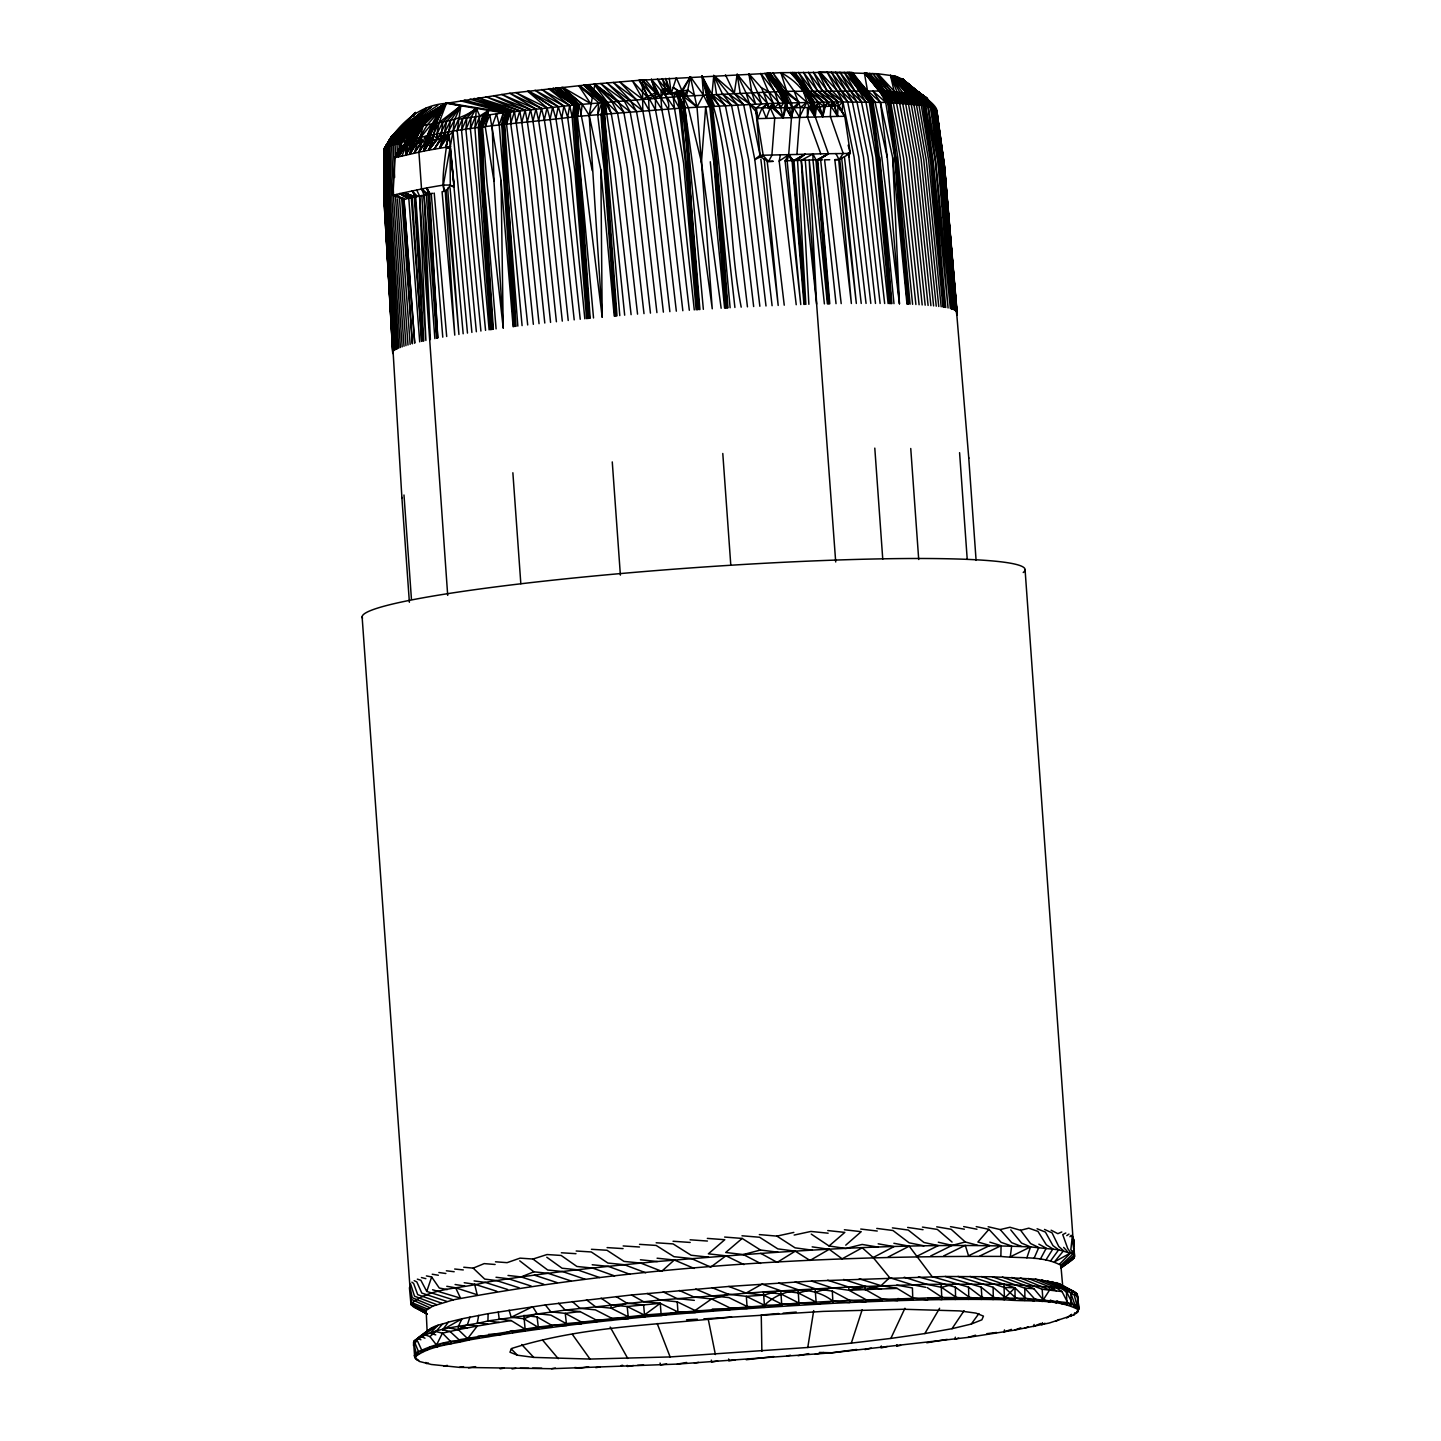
<?xml version="1.0" encoding="UTF-8"?>
<svg xmlns="http://www.w3.org/2000/svg" width="1441" height="1441" viewBox="0 0 1441 1441"><rect width="100%" height="100%" fill="white"/><g stroke="black" fill="none" stroke-linecap="round" stroke-linejoin="round"><path stroke-width="1.5" d="M384.711 165.139L385.449 220.509M385.143 165.607L385.431 214.313M807.428 107.571L838.968 105.661L844.768 116.307L850.334 153.412L820.776 153.827L807.41 116.919L807.428 107.571L755.516 107.877L734.298 93.395L713.781 75.49L711.944 94.53L719.203 105.805L730.191 160.69L747.447 306.843M820.776 153.827L812.976 154.007L812.958 159.933L827.386 303.799M838.572 105.679L844.768 116.307L837.635 116.379L833.258 101.897L822.253 90.549L813.39 72.14L827.026 90.495L838.14 101.879L837.635 116.379L757.714 118.63L755.516 107.877L763.28 155.718L768.503 161.464L771.872 155.358L774.772 117.946L770.196 107.733L773.403 103.338L833.258 101.897L888.178 102.455L924.023 105.463L935.731 109.39L936.938 111.263L944.594 167.03L957.022 314.57M813.661 107.571L812.616 102.149L806.564 90.747L792.154 72.482L805.429 90.783L810.382 102.203L810.436 107.679L815.21 116.739C814.597 98.799 801.196 85.541 790.497 72.518C805.555 83.992 803.754 103.284 815.21 116.739L814.363 102.131L793.144 72.464L807.032 90.747L818.254 102.077L816.453 107.174L822.847 116.577L823.82 106.472L818.254 102.077L794.82 72.446L814.363 102.131L815.21 116.739L828.413 153.683L819.118 159.735L785.093 160.852L800.764 304.555L787.146 160.78L788.695 154.727L792.19 107.967L783.256 91.359L770.07 73.059C777.438 87.108 798.098 99.195 791.361 117.369L785.939 108.327L786.228 102.851L781.454 91.413L768.179 73.131L782.049 91.395L788.083 102.797L783.256 91.359L769.386 73.077L782.049 91.395L787.47 102.815M384.279 205.739L384.063 149.089L391.754 136.229L431.507 106.922L391.97 135.85L384.387 148.639L385.179 204.1L394.78 350.127L386.35 203.343L387.143 146.838C448.223 126.376 513.951 124.683 577.409 116.379L682.836 107.967L773.403 103.338L774.339 107.823L783.129 117.64L785.939 108.327M588.144 318.461L573.842 116.721L574.022 105.031L553.146 88.189L575.643 104.869L682.602 96.277L783.85 91.341L879.857 91.017L907.596 93.071L922.546 95.628L926.761 98.186L936.542 110.309L944.395 166.039L968.784 458.256M619.792 315.579L607.508 169.245L603.905 102.275L593.35 91.594L595.025 83.992L642.416 80.03L645.388 79.813L660.897 97.808L668.174 108.976L678.711 163.77L694.274 309.905M1078.102 1305.816L1077.148 1293.784L1058.919 1283.607L1035.467 1279.14L992.237 1276.762L945.314 1276.474L811.499 1281.067L728.804 1286.453L631.5 1294.973L545.328 1304.934L488.121 1313.652L462.003 1318.785L458.346 1326.332L458.274 1329.647L469.045 1339.986C589.261 1319.127 711.242 1310.283 832.952 1303.33C890.106 1300.575 947.331 1298.539 1004.557 1299.728C1028.604 1302.142 1055.605 1298.179 1077.67 1309.275L1077.616 1311.958L1073.941 1314.876L1049.246 1323.036L1014.518 1330.133L968.082 1337.392L831.997 1352.775L677.324 1364.087L551.525 1368.716L459.463 1367.365L431.381 1364.483L419.313 1361.439L414.666 1357.08L413.945 1346.957M1062.611 1285.102L1060.864 1265.27C1042.96 1255.579 1020.606 1258.641 1000.865 1256.426L1001.081 1245.69L989.841 1242.142M624.673 315.183L604.265 113.929L604.572 102.203L593.35 91.594L589.189 115.298L602.194 317.164L577.409 116.379L578.453 104.599L558.243 87.685L579.102 104.545L592.233 170.632M488.121 1313.652L487.923 1320.929C463.804 1327.485 433.255 1325.954 413.621 1342.328L416.107 1352.955L414.233 1355.765L415.783 1356.359C430.967 1345.336 451.321 1344.615 469.045 1339.986C450.979 1339.914 432.21 1344.597 416.107 1352.955L419.457 1353.441M406.362 199.002L403.948 199.524L414.72 343.156L403.984 198.876M404.219 199.47L392.925 195.4L395.176 157.591L423.78 151.107C430.247 134.842 435.452 118.162 446.134 103.392L509.249 93.359L595.025 83.992L630.131 111.822L640.128 166.616L656.916 312.625M411.063 1294.126L411.351 1305.096L427.365 1314.192L412.684 1306.339M588.811 318.407L574.761 116.631L575.643 104.869L503.305 112.866L446.404 103.338C435.975 117.405 434.552 134.445 428.878 150.152L423.78 151.107C426.5 133.256 433.903 116.991 446.134 103.392C418.07 105.067 397.194 125.655 384.099 148.945L391.97 135.85L416.197 121.296C406.38 130.374 390.889 131.257 387.701 146.496L394.726 134.049L384.189 148.819L384.333 205.234M490.444 329.665L474.918 128.231L476.341 108.345C454.726 125.475 425.437 121.584 400.634 131.689L393.249 144.406L394.618 177.477M832.952 1303.33L832.322 1291.1L815.102 1288.722L795.144 1282.004M818.776 106.886L822.847 116.577L824.216 106.436L823.333 102.005L812.49 90.675L803.448 72.302L817.407 90.603L833.258 101.897L830.827 105.986L830.34 116.469L843.201 153.466L839.058 159.591L834.807 159.681L851.361 303.493L838.716 159.645M1077.346 1305.51L1077.67 1299.728M489.111 329.845L476.467 183.727L470.378 128.897L471.063 117.297L476.341 108.345L479.781 116.019L478.412 127.727L481.312 183.025L491.165 329.557M415.548 112.452L391.646 137.543L383.918 149.954L392.474 135.508L446.134 103.392L427.401 124.737L409.964 153.935C412.973 134.517 423.582 118.612 440.352 107.481L412.54 128.159L398.473 156.691L406.506 144.821L412.54 128.159M772.106 305.708L754.796 159.519L760.055 155.286L796.927 154.457L800.476 107.481L794.081 91.071L780.86 72.662L639.047 80.3L655.475 109.894L665.814 164.688L682.836 310.716M832.322 1291.1L849.722 1300.412L849.578 1302.538L833.042 1301.223L799.035 1303.078L644.343 1315.039L537.799 1327.071L459.013 1339.77L449.952 1331.412L442.531 1329.845L448.439 1322.099L462.003 1318.785L442.531 1329.845M753.661 306.537L736.387 160.383L725.363 105.499L711.944 94.53L702.091 76.121L709.08 106.346L703.424 95.016L690.401 76.733L687.771 90.044L683.286 96.241L712.25 308.788L701.461 162.311L705.712 106.562L713.691 161.554L725.291 307.996M485.563 330.367L465.911 129.564L466.812 117.946L476.341 108.345L462.633 118.594L458.526 119.243L452.996 131.563L443.36 185.078L444.368 191.257M593.062 92.908L602.572 102.383L601.636 114.163L616.298 315.885M811.499 1281.067L831.997 1287.822L849.001 1290.289L866.113 1299.692L865.933 1301.817L849.722 1300.412L833.042 1301.223L816.092 1304.231L799.035 1303.078L781.058 1294L763.46 1291.875L660.158 1300.052L565.214 1310.067L487.923 1320.929L499.198 1322.406L511.195 1320.568L524.56 1328.872L538.538 1329.106L537.079 1316.93L523.822 1315.453L525.317 1330.926L511.915 1330.709L500.766 1334.564L488.607 1334.348L489.472 1336.383L477.998 1336.167L478.88 1338.185L468.127 1337.987L477.277 1326.044L499.198 1322.406M593.53 317.957L580.291 171.713L576.742 116.451L577.805 104.653L557.559 87.757M614.911 315.993L604.157 169.534L597.673 114.523L598.736 102.725L578.706 85.631L590.504 103.482L562.638 87.253L582.272 104.238L589.189 115.298L600.843 169.84L614.226 316.065M590.18 318.263L576.076 116.505L577.157 104.725L556.892 87.829L578.453 104.599L576.742 116.451M841.976 112.164L842.931 101.843L827.116 72.122L840.986 90.441L847.668 101.843L858.836 156.997L875.498 303.439M480.916 331.052L461.534 130.23L462.633 118.594L503.305 112.866L501.9 124.628L504.368 179.999M589.495 318.335L575.409 116.577L576.526 104.779L556.226 87.883L575.643 104.869L573.842 116.721M721.148 308.23L701.461 162.311L696.994 107.084L690.401 76.733L679.954 93.413L679.648 96.475L686.402 163.229L697.786 309.671C688.996 237.315 694.508 162.401 678.117 91.215L673.235 87.343L678.495 90.783L682.602 96.277L684.925 107.823L703.352 309.329M1078.102 1310.59L1078.444 1307.167L1077.111 1305.942L1067.691 1302.646L1025.542 1298.323L942.288 1297.476L849.722 1300.412M414.179 144.154L413.783 138.678L420.538 126.142L440.352 107.481L420.844 126.088L414.432 138.552L421.168 126.015L440.352 107.481L419.151 126.484L413.063 138.858L412.486 144.334L405.858 154.871C404.759 132.572 423.744 118.738 440.352 107.481L421.493 125.943L414.756 138.48L416.521 143.452L409.964 153.935C413.711 134.86 423.456 118.648 440.352 107.481C423.924 118.955 408.217 133.941 405.858 154.871C412.865 134.139 441.252 145.973 452.996 131.563L454.509 119.891L460.85 105.751L448.007 103.068L505.935 112.524L502.459 124.556L513.68 326.603L503.792 180.071L499.198 124.971L496.533 113.749L492.21 125.889L493.993 181.35L503.215 327.972L486.914 182.268L482.537 127.15L488.625 110.399L479.781 116.019L474.918 128.231M827.674 1280.22L848.659 1287.029L865.393 1289.569L882.18 1299.062L881.946 1301.187L866.113 1299.692M476.359 331.736L457.211 130.897L460.85 105.751L439.163 122.467L430.481 140.606L423.78 151.107C427.491 133.671 435.146 117.856 446.134 103.392L393.591 134.788L385.972 147.594L386.35 203.343L395.951 349.352M881.28 1345.948L881.045 1347.947L887.278 1346.506M917.701 92.314L926.761 98.186L927.283 101.158M919.394 93.791C923.555 96.529 940.991 107.607 936.074 113.371M1074.265 1257.939L1074.32 1255.255L1070.843 1249.509L1072.158 1237.909L1074.752 1256.552L1060.81 1267.846L1074.265 1257.939L1073.509 1239.152L1071.203 1235.261L1069.924 1236.738M816.453 107.174L815.21 116.739C810.04 97.664 799.395 82.155 780.86 72.662L850.28 72.392L872.958 101.987L881.82 157.195L899.436 303.799L892.645 157.519L880.379 102.221L872.688 90.801L885.711 102.365L894.735 157.591L907.398 304.051M655.475 109.894L655.457 92.8L651.404 79.399L667.057 97.358L674.532 108.525L683.61 163.427L696.093 309.779M580.687 116.091L582.272 104.238L561.396 87.379L579.102 104.545L577.409 116.379M896.932 1344.705L896.716 1346.254L900.607 1345.318M436.929 138.732L436.839 134.229L442.891 121.819L460.85 105.751L450.565 120.54C448.799 131.401 434.732 212.241 450.276 185.042L450.114 148.837L445.611 147.27L428.878 150.152L433.002 134.896L436.929 138.732L428.878 150.152L433.435 139.651L433.002 134.896M576.076 116.505L577.805 104.653M575.409 116.577L577.157 104.725L556.226 87.883M763.28 155.718L754.796 159.519L743.628 104.599L734.298 93.395L737.162 74.248L761.605 103.806L756.417 107.877L757.714 118.63L762.145 107.769L767.513 103.572L763.316 92.116L761.388 87.721L748.906 73.815L751.806 92.602L755.642 104.058L746.006 92.854L737.162 74.248L740.17 93.125L756.039 111.696L760.182 156.601L768.305 161.518L773.205 161.32L769.188 161.446M574.761 116.631L576.526 104.779M587.46 318.533L572.167 116.901L574.022 105.031L550.066 88.495M731.542 1316.984C658.159 1325.09 582.29 1325.936 511.537 1348.506L509.952 1352.198L517.445 1355.206L533.764 1357.404L590.017 1359.061L670.119 1356.936L807.771 1347.479L813.715 1310.59M443.63 137.093L446.692 121.17L460.85 105.751M493.993 181.35L485.239 126.79L488.625 110.399L483.167 115.532L478.412 127.727M586.541 318.623L574.995 172.236L567.664 117.351L569.663 105.481L548.571 88.676L574.022 105.031M807.41 116.919L808.995 107.625M527.694 324.964L506.548 124.052L508.637 112.182L504.692 124.286L508.511 179.495L522.092 325.612M442.891 121.819L440.856 137.796L434.227 149.198L442.495 137.381L450.565 120.54M584.83 318.803L570.42 172.704L561.756 117.964L563.935 106.058L541.744 89.486L569.663 105.481L572.167 116.901M478.682 1315.381L477.313 1322.748L487.887 1324.225M796.225 304.717L779.185 161.086L780.338 155.034M431.345 140.317L423.78 151.107L429.256 141.038L428.824 135.634L446.134 103.392L423.132 125.601L418.719 142.731M580.237 319.272L564.44 173.316L555.902 118.558L558.261 106.652L535.061 90.279L563.935 106.058L567.664 117.351M741.196 307.149C726.174 231.046 734.568 148.045 702.091 76.121L703.424 95.016L696.994 107.084L686.546 96.043L687.771 90.044L682.566 91.233L679.648 96.475L682.133 108.003M785.345 102.887L783.129 117.64L771.998 107.715L773.403 103.338L760.65 73.401L783.706 102.941L780.175 107.931L774.7 91.666L764.973 73.239L779.005 91.504L785.345 102.887L780.608 91.449L767.567 73.149L781.454 91.413L788.029 108.291M574.202 319.884L558.514 173.929L550.102 119.171L552.642 107.246L528.523 91.053L558.261 106.652L561.756 117.964M955.311 1337.194L954.879 1339.211L958.787 1338.113M568.222 320.496L552.624 174.559L544.338 119.783L547.04 107.841L527.568 91.179L552.642 107.246L555.902 118.558M562.296 321.127L546.787 175.172L538.61 120.414L541.51 108.435L515.896 92.566L547.04 107.841L550.102 119.171M442.495 137.381L439.793 148.243L448.187 136.211M697.084 309.725L685.43 163.301L679.377 108.201L671.218 93.647L665.742 78.426L667.958 88.351L667.435 90.459L663.184 93.035L660.897 97.808L661.815 109.426L672.263 164.22L689.32 310.265M782.049 91.395L786.858 102.833L786.786 108.327L791.361 117.369L793.757 107.823L799.251 102.491L786.696 91.269L772.934 72.951L783.85 91.341L788.695 102.779M556.406 321.757L540.987 175.802L532.936 121.026L536.016 109.048L509.808 93.287L541.51 108.435L544.338 119.783M957.959 1276.42L993.119 1287.263L993.299 1299.512L981.897 1297.26L968.568 1287.119L932.129 1276.636L909.217 1246.177L893.87 1243.277M832.214 105.877L833.258 101.897L829.169 106.13L828.323 101.951L817.407 90.603L808.419 72.23L822.253 90.549L838.14 101.879L834.069 105.859M413.513 1345.642L413.621 1342.328M550.57 322.388L535.241 176.432L527.316 121.656L530.558 109.642L501.738 94.422L536.016 109.048L538.61 120.414M981.447 1276.564L1003.891 1284.219L1004.557 1299.728L993.858 1297.386L981.375 1299.386L969.289 1297.242L955.347 1287.173L918.439 1276.888M1004.503 1329.899L1003.945 1331.934L1011.402 1329.377M517.841 326.098L506.638 179.729L504.188 124.34L507.592 112.308L503.611 124.412L515.95 326.332M503.611 124.412L507.034 112.38L503.035 124.484L505.539 179.855L515.446 326.386M544.788 323.018L529.549 177.063L521.732 122.287L525.154 110.255L493.669 95.592L530.558 109.642L532.936 121.026M503.035 124.484L506.475 112.452L502.459 124.556M491.705 329.485L482.033 182.917L479.691 127.547L483.167 115.532M504.692 124.286L508.151 112.254L504.188 124.34M448.926 136.066L445.611 147.27L450.367 147.847L467.478 333.087M539.042 323.667L523.894 177.711L516.202 122.935L519.787 110.885L485.797 96.709L525.154 110.255L527.316 121.656M431.67 123.854L420.862 137.219L421.925 142.083L418.917 152.062L421.529 188.915L424.086 194.967L434.876 338.635M992.237 1276.762L1024.803 1288.2L1034.602 1298.827L1033.954 1300.953L1025.542 1298.323L1014.968 1287.786L1003.891 1284.219L926.815 1284.345L848.659 1287.029L763.46 1291.875L764.541 1307.365L747.05 1306.465L728.93 1297.602L711.386 1295.675L695.715 1289.083M533.35 324.315L518.292 178.36L510.708 123.566L514.455 111.497L478.142 97.808L519.787 110.885L521.732 122.287M417.278 126.952L410.667 144.334L400.904 145.865L395.176 157.591L398.671 152.854M421.925 142.083L414.306 152.998L417.44 143.145L416.449 138.12L421.493 125.943M681.179 108.075L677.918 96.601L675.667 94.043L671.218 93.647L662.212 78.661L665.364 88.153L663.184 93.035L665.508 94.44L671.218 93.647L676.315 77.706L681.863 90.405L686.546 96.043M1034.116 1324.477L1033.449 1326.531L1040.636 1323.468M506.548 124.052L510.438 111.984L470.018 99.123L514.455 111.497L516.202 122.935M1078.39 1309.869L1076.229 1313.381L1078.877 1308.482L1077.148 1293.784L1070.411 1290.271L1055.695 1287.461L1049.624 1289.965L1042.203 1301.529L1034.602 1298.827M807.771 1347.479L851.325 1343.12L862.15 1309.779M482.555 182.845L480.411 127.438L484.41 115.352L488.625 110.399L481.456 127.294L482.555 182.845L492.246 329.413M1042.437 1322.712L1041.753 1324.765L1045.031 1323.252M501.9 124.628L505.935 112.524L464.362 100.131L510.438 111.984L510.708 123.566M1026.857 1257.849L1030.531 1246.915L1058.649 1249.797L1072.987 1254.012L1060.864 1265.27M425.059 1334.888L429.922 1336.564L435.848 1331.556L442.441 1333.159L458.274 1329.647L467.442 1324.549L469.964 1317.092M499.198 124.971L503.305 112.866M1000.865 1256.426C817.804 1255.687 633.518 1266.423 453.339 1299.818L426.752 1291.424L431.67 1276.96L426.392 1275.897M496.082 328.89L484.194 182.629L481.996 127.222L486.121 115.1M480.411 127.438L485.113 115.244L488.625 110.399L485.617 115.172L481.456 127.294L483.636 182.701L493.344 329.25M485.113 115.244L480.934 127.366L485.617 115.172M1077.093 1296.468L1077.562 1295.081M403.984 145.181L410.325 128.753L446.134 103.392L428.103 135.76L446.134 103.392L400.634 131.689L395.05 143.812L395.627 157.033M597.673 114.523L601.924 102.437L583.641 85.145M453.339 1299.818L432.714 1306.158L426.14 1310.427L410.919 1303.781C430.553 1287.407 461.084 1288.956 485.203 1282.4C542.284 1273.105 599.834 1266.927 657.402 1261.523C781.418 1251.184 906.029 1241.854 1030.531 1246.915L1010.267 1256.822L1011.654 1246.015L1001.117 1242.358L988.922 1229.353L976.223 1226.615M448.439 1322.099C441.45 1324.909 431.273 1325.324 427.166 1332.385L426.14 1310.427M415.314 1357.728L415.783 1356.359M1066.934 1304.753L1066.376 1289.263L1047.355 1280.689M1066.376 1289.263L1070.987 1293.532L1074.86 1304.771L1074.103 1306.861L1066.952 1292.523L1070.411 1290.271L1052.056 1281.589M1070.753 1316.426L1071.51 1314.336L1066.682 1318.011M1073.941 1314.876L1074.716 1312.787M1035.467 1279.14L1055.695 1287.461L1062.035 1291.586L1067.691 1302.646L1070.951 1305.78L1070.987 1293.532L1074.139 1294.63L1077.111 1305.942L1076.337 1308.032L1074.86 1304.771M770.196 107.733L766.306 118.27L762.145 107.769M405.768 144.965L405.533 140.768L405.587 145.001L398.473 156.691L407.929 140.137L405.858 154.871L410.487 144.37L410.415 139.507L414.864 127.547M485.239 126.79L489.778 114.632L501.054 180.431L513.104 326.675M446.404 103.338L439.163 122.467L436.839 134.229L437.253 138.642L428.878 150.152L438.154 138.354L446.692 121.17M482.537 127.15L487.166 114.974M415.747 1359.043L414.666 1357.08M481.996 127.222L486.644 115.028M479.691 127.547L484.41 115.352M413.855 144.226L409.964 153.935L415.008 143.938M402.039 155.772L406.506 144.821M435.128 123.187L430.12 135.4L430.211 140.714L423.78 151.107L428.229 141.29M470.378 128.897L475.386 116.667M403.354 145.361L395.176 157.591L408.199 129.348L446.134 103.392L427.347 135.904L427.437 141.434M465.911 129.564L471.063 117.297M395.05 143.812L402.381 131.113L446.134 103.392L406.164 129.942L401.048 141.993L408.199 129.348M413.639 116.379L415.278 112.56L391.61 137.075L383.99 149.468L391.754 136.229L426.248 108.183L391.664 136.589L384.063 149.089M461.534 130.23L466.812 117.946M1033.99 1258.497L1038.799 1247.492L1030.585 1243.565L1020.606 1230.29L1009.943 1227.264L1000.198 1229.569L988.148 1226.741M399.373 151.485L398.941 142.605L404.219 130.537L446.134 103.392M457.211 130.897L462.633 118.594M397.464 154.223L396.941 143.217L402.381 131.113M454.509 119.891L439.793 148.243L444.837 136.895L444.765 132.896L434.227 149.198M851.325 1343.12L890.844 1338.419L904.93 1308.266M393.249 144.406L398.977 132.266L416.197 121.296L395.771 133.473L388.746 146.045L390.367 201.326L400.436 347.497M428.625 141.2L428.499 135.688L434.407 123.314M433.669 123.458L427.725 135.832L434.047 123.386M404.02 346.272L393.717 200.119L391.538 145.001L397.428 132.842L416.197 121.296L396.275 133.274L388.746 146.045M415.386 1342.832L417.782 1338.023L428.95 1329.701L414.107 1340.941L418.412 1351.46L422.645 1351.892M436.371 122.971L430.12 135.4L430.481 140.606M428.499 135.688L434.786 123.242M426.986 135.976L433.327 123.53M414.756 138.48L421.168 126.015M402.183 346.885L391.988 200.731L389.935 145.595L396.275 133.274M414.504 144.064L414.107 138.624L420.538 126.142M416.449 138.12L423.132 125.601M1040.33 1259.236L1046.256 1248.176L1038.853 1244.159M413.477 138.75L420.25 126.214M414.107 138.624L420.844 126.088M413.063 138.858L419.853 126.304M690.401 76.733L682.566 91.233L682.602 96.277L684.349 93.377M412.36 139.038L419.151 126.484M815.3 107.336L818.254 102.077L822.847 116.577L825.369 106.292L828.323 101.951L812.49 90.675L798.512 72.392L808.725 90.729L823.333 102.005L823.82 106.472M403.246 141.38L410.325 128.753M394.726 134.049L387.593 146.55L388.223 202.154L396.527 348.992L387.539 202.569M398.941 142.605L400.904 145.865L401.012 149.72L398.941 142.605L406.164 129.942M387.953 146.37L395.158 133.761L388.223 146.243L388.512 202.028L396.797 348.866M386.35 203.343L384.819 148.351L391.97 135.85L437.794 105.409M396.941 143.217L404.219 130.537M384.819 148.351L392.042 135.796M391.538 145.001L398.977 132.266M890.844 1338.419L924.834 1333.555L939.604 1308.266M389.935 145.595L397.428 132.842M785.093 160.852L788.695 154.727L793.325 160.401M384.117 150.927L388.494 143.542M414.306 152.998L420.934 142.281L420.862 137.219L423.15 141.83L425.275 136.319L426.266 141.56L418.917 152.062L425.347 141.65M668.174 108.976C671.272 101.789 661.743 94.944 666.3 89.216L667.958 88.351M679.377 108.201L677.918 96.601L679.954 93.413L678.495 90.783L673.217 96.925L674.532 108.525M388.44 143.343L383.972 150.44L391.754 136.229L384.243 148.765L384.423 204.856M1045.878 1260.064L1052.885 1248.951L1046.328 1244.844L1037.952 1231.389L1028.802 1228.164L1020.606 1230.29M794.081 91.071L806.852 102.293L799.449 117.135L793.757 107.823M795.954 107.607L799.251 102.491L783.85 91.341M924.834 1333.555L951.997 1328.692L964.065 1310.716M437.253 138.642L440.766 133.563L441.162 137.724M410.433 1286.273L409.424 1287.732L410.919 1303.781M923.591 98.15L927.536 100.041L936.92 112.236L931.516 105.535L936.83 112.614L944.323 168.183L936.758 112.848L931.408 106.004L936.65 112.956L939.676 135.094M1050.579 1260.947L1058.649 1249.797L1052.957 1245.6L1045.409 1232.073L1037.07 1228.759M951.997 1328.692L971.252 1324.063L978.907 1313.562M589.189 115.298L598.736 102.725M406.65 122.539L415.206 112.704L405.065 123.98M988.922 1229.353L977.881 1242.016L989.823 1245.474L968.532 1255.795L965.29 1245.33L943.837 1255.85M435.848 1331.556L442.855 1323.703M405.083 123.926L415.242 112.614L403.516 125.313M763.784 107.697L767.513 103.572L757.588 92.35L748.906 73.815M824.216 106.436L828.323 101.951L828.809 106.148M391.79 138.012L400.58 128.483M1059.585 1264.099L1070.735 1252.841L1067.691 1248.41L1062.737 1234.613L1065.818 1232.992M1005.134 1297.602L1014.968 1287.786L1015.094 1300.052L1005.134 1297.602L993.119 1287.263M774.339 107.823L779.257 103.104L769.026 91.882L761.388 87.721M925.734 1287.317L912.009 1284.688L889.655 1277.645L881.063 1285.678L865.393 1289.569L849.001 1290.289L848.659 1287.029M936.596 113.01L931.372 106.112L936.794 112.758M694.238 1268.44L674.316 1260.01L661.689 1271.286L640.741 1263.091L623.989 1261.397L606.985 1250.266L591.44 1249.293M763.316 92.116L773.403 103.338L768.395 107.769L767.513 103.572L767.927 107.769M845.741 1245.168L861.214 1231.677L844.39 1229.749M1061.278 1266.531L1074.32 1255.255L1073.077 1250.68M811.247 1234.09L829.061 1245.979L844.822 1232.397L827.764 1230.56M792.91 107.895L799.251 102.491M778.014 1252.211L760.488 1250.013L742.169 1238.431L725.706 1252.481L743.322 1254.553L760.578 1263.451M1070.987 1293.532L1073.563 1291.37L1077.724 1297.044L1078.877 1308.482L1077.616 1311.958L1078.877 1308.482L1078.444 1307.167L1077.67 1309.275L1077.111 1305.942M444.819 191.185L446.008 190.194L458.922 334.456L447.647 188.159M796.927 154.457L805.015 154.223L797.539 160.347L805.861 304.375L793.955 160.383L805.015 154.223L812.976 154.007L815.93 159.789L827.999 303.781M800.476 107.481L806.852 102.293M424.969 1338.203L420.988 1336.473L431.147 1328.278M384.315 148.693L384.747 204.406L393.591 350.902M1061.08 1268.026L1072.879 1259.362M743.952 1264.604L725.958 1255.813L710.719 1267.107L691.392 1258.551L674.01 1256.696L656.159 1245.438L639.516 1244.34M601.095 1298.179L611.02 1304.898L627.195 1306.519L644.343 1315.039L660.302 1303.33L677.954 1311.94L695.355 1312.571L695.066 1310.481L677.216 1301.817L660.158 1300.052L647.207 1293.424M665.508 94.44L668.858 92.026L671.218 93.647L676.694 92.836L684.925 107.823M1066.772 1235.639L1068.97 1234.09M1061.495 1267.125L1070.591 1260.857L1067.385 1262.406M712.214 1287.732L728.714 1294.342L746.33 1296.342L764.45 1305.258C782.985 1287.137 812.526 1285.228 833.042 1301.223M779.185 161.086L788.695 154.727L792.694 160.419L804.6 304.411M1060.558 1266.909L1063.98 1264.658M414.107 1340.941L425.293 1333.609M420.988 1336.473L438.1 1325.27L430.03 1333.249L435.758 1334.87M639.047 80.3L654.736 98.24L658.699 95.772L651.404 79.399L656.934 94.151L648.594 98.709L649.116 110.363L659.384 165.157L676.333 311.184M889.655 1277.645L873.174 1257.525L862.24 1247.78L842.138 1258.822L829.223 1249.311L810.004 1260.443L795.252 1251.166L777.167 1262.37L760.704 1253.346M444.801 103.716L392.474 135.508L385.972 147.594L387.143 146.838L388.007 202.28L396.527 348.992M818.308 159.735L828.413 153.683L817.137 159.753L829.187 303.763M794.549 160.365L805.015 154.223M1055.911 1321.325L1059.189 1319.452M828.413 153.683L817.731 159.753L829.782 303.745M746.096 1293.063L762.055 1284.093L780.788 1290.74L798.314 1292.955L816.128 1302.106L815.102 1288.722L798.314 1292.955L799.035 1305.204L781.779 1304.141L763.712 1295.135L746.096 1293.063L728.804 1286.453M1070.735 1252.841L1054.434 1261.92L1063.566 1250.734L1058.739 1246.465L1052.038 1232.83L1044.509 1229.425M834.807 159.681L839.058 159.591L850.334 153.412L848.155 145.199M808.869 304.303L801.286 160.329L812.976 154.007M663.382 312.139L646.541 166.111L636.454 111.335L606.985 82.984L642.794 110.849L642.416 80.03L655.457 92.8L642.452 99.177L619.756 81.921L636.328 99.645L642.794 110.849L652.953 165.625L669.867 311.652M873.174 1257.525L893.96 1246.627L878.181 1243.817M888.178 1257.02L909.217 1246.177M916.962 1256.246L938.325 1245.564L923.969 1242.484L908.226 1230.056L892.411 1227.876M509.105 1310.157L511.213 1317.272L532.666 1306.663L537.061 1313.652L550.894 1315.129L565.971 1323.486L581.425 1323.793L580.831 1321.721L565.25 1313.363L550.876 1311.85L545.328 1304.934M930.652 1255.994L952.105 1245.402L965.29 1241.98L977.881 1245.348M979.97 1255.922L1001.081 1245.69M668.858 92.026L665.364 88.153L662.788 89.342L661.185 90.801L660.897 97.808L651.404 79.399M1061.801 1231.983L1057.82 1233.676L1051.119 1230.2M463.75 1267.233L473.17 1268.134L484.194 1263.613L495.11 1264.496M508.007 1275.447L521.102 1276.924L533.89 1271.809L548.138 1273.322L570.78 1280.869M971.252 1324.063L981.879 1319.812L983.464 1316.119L975.953 1313.111L959.634 1310.914L903.399 1309.257L823.297 1311.382L703.82 1318.875M1024.371 1328.314L1028.262 1326.783M511.213 1317.272L523.84 1318.749L537.061 1313.652M1014.518 1330.133L1020.804 1327.809M669.254 78.192L671.218 93.647L678.117 91.215L679.954 93.413M996.596 1332.475L986.923 1333.664M432.768 193.31L407.677 198.588L399.787 193.58L392.925 195.4M495.488 1261.794L507.088 1262.658L520.057 1258.137L532.972 1259.038L547.04 1254.535L561.143 1255.453L576.904 1266.477L592.593 1268.062L614.641 1275.915M778.842 1290.866L763.712 1295.135L746.33 1296.342L747.195 1308.572L729.65 1307.744L711.584 1298.953L694.148 1297.08L679.341 1290.47M661.023 1313.453L660.302 1303.33L643.605 1304.898L627.087 1303.24L611.11 1308.176L595.331 1306.591L586.469 1299.836M968.082 1337.392L975.575 1335.195M728.714 1294.342L711.584 1298.953L695.066 1310.481L712.556 1311.166L712.322 1309.076L729.848 1309.833L729.65 1307.744M947.187 1339.373L926.779 1342.778M743.322 1254.553L760.488 1250.013M768.305 161.518L767.116 160.816L784.246 305.186M428.409 1363.042L426.482 1363.546L425.87 1362.429M904.264 1277.23L926.815 1284.345L941.567 1287.335L954.897 1283.913M815.408 1291.983L831.997 1287.822M849.001 1290.289L865.032 1286.309L881.442 1288.938L897.149 1288.398L913.144 1298.089L927.608 1299.854L927.968 1297.729L941.892 1299.602L941.117 1284.075M419.709 341.877L408.794 198.372L399.787 193.58L426.626 187.96A290.307 22.281 -4.1 0 1 443.36 185.078L450.276 185.042L454.239 187.096L449.25 135.976L445.611 147.27L450.709 146.496M865.014 1349.605L871.247 1348.11M759.335 1234.595L776.897 1236.108L793.829 1232.415M671.218 93.647L677.09 92.368L679.107 94.71M856.675 1349.46L831.997 1352.775L819.389 1352.433M794.153 1235.063L810.887 1231.443L828.143 1233.19M1067.691 1302.646L1062.035 1303.835L1056.992 1300.863L1056.271 1302.97L1050.345 1300.088L1049.642 1302.214L1042.888 1299.422L1033.881 1288.686L1002.342 1277.068M815.12 1354.288L823.604 1352.541M798.062 1355.747L808.689 1353.603M467.442 1324.549L477.277 1326.044L458.274 1329.647L450.024 1328.116M786.66 1355.999L790.551 1355.242M443.756 1366.104L447.394 1365.402M773.619 1356.557L746.222 1359.746M735.324 1359.764L728.876 1360.952L728.678 1358.989M717.654 1360.97L711.584 1362.069L711.332 1360.124M459.463 1367.365L463.516 1366.644M694.382 1363.114L698.615 1362.375M677.324 1364.087L686.636 1362.466M468.505 1367.869L475.638 1366.644M666.643 1363.925L660.464 1364.969L660.068 1363.042M588.612 1366.752L580.579 1368.103L574.797 1367.509M633.446 1365.51L627.483 1366.5L627.195 1365.293M621.179 1365.528L622.674 1365.275M846.443 154.043L850.334 153.412M500.099 1368.806L504.17 1368.139M595.817 1367.653L600.14 1366.951M512.023 1368.932L515.95 1368.284M551.525 1368.716L555.415 1368.085M528.739 1368.284L520.147 1368.302M541.78 1368.23L532.54 1368.175M572.257 1301.511L580.039 1308.32L595.403 1309.869L611.849 1318.299L612.371 1320.37L596.124 1319.992L580.093 1311.598L565.25 1313.363L566.619 1325.54L551.633 1325.27L537.079 1316.93M678.495 90.783L681.863 90.405M595.025 83.992L623.827 112.326L633.716 167.102L650.449 313.129M778.752 1313.526L761.262 1315.003L761.875 1351.334M783.111 1313.165L796.243 1312.067M686.564 1319.794L697.354 1319.217M881.442 1288.938L865.393 1289.569L865.032 1286.309L843.615 1279.446M927.247 1287.606L942.288 1297.476L955.635 1299.44L955.347 1287.173M829.746 159.735L824.594 159.807L841.202 303.601M413.153 144.334L410.667 144.334L410.415 139.507M870.814 303.421L854.099 156.997L842.931 101.843L831.745 90.477L819.857 72.05L877.929 73.761L894.771 76.031L902.534 79.129L923.537 96.061L933.732 108.075L942.09 163.734L955.365 310.68M580.831 1321.721L596.7 1322.063L596.124 1319.992M819.118 159.735L822.649 159.825M611.849 1318.299L628.402 1318.713L627.195 1306.519L643.605 1304.898L644.757 1317.11L627.934 1316.642L611.11 1308.176L611.02 1304.898M417.674 1341.337L421.601 1349.911L426.734 1350.307L430.661 1346.687L437.488 1346.993L436.497 1345.011L442.441 1333.159L450.691 1341.553L459.949 1341.787L459.013 1339.77M1003.891 1284.219L1055.695 1287.461M970.009 1276.438L1004.413 1287.479L1014.968 1287.786M644.343 1315.039L661.401 1315.543L677.954 1311.94L677.216 1301.817M1033.881 1288.686L1024.803 1288.2L1024.911 1300.448L1015.707 1297.927L1004.413 1287.479M764.45 1305.258L781.833 1306.248L780.788 1290.74M607.111 1247.6L623.07 1248.608M576.184 1251.004L591.278 1251.959L607.904 1263.055L624.349 1264.712L645.712 1272.781M561.36 1252.769L575.986 1253.688M623.16 1245.943L639.48 1247.005M656.177 1242.772L673.091 1243.907L691.104 1255.237L708.63 1257.146M673.055 1241.259L690.185 1242.448M690.113 1239.8L707.441 1241.043M637.534 1365.329L643.677 1365.095M707.333 1238.395L724.787 1239.71L708.36 1253.832L725.958 1255.813M724.625 1237.062L742.169 1238.431M741.989 1235.784L759.569 1237.243L777.816 1248.879L795.252 1251.166M1011.744 1277.447L1042.149 1289.281L1062.035 1291.586M592.197 1264.748L608.282 1266.369L630.023 1274.33M660.302 1303.33L643.479 1301.619L631.5 1294.973M640.398 1259.776L657.402 1261.523M882.18 1299.062L897.599 1300.647L897.869 1298.539L912.819 1300.214L912.423 1287.948L896.752 1285.138M580.093 1311.598L565.214 1310.067L558.532 1303.222M657.078 1258.209L674.316 1260.01M694.328 1300.358L677.054 1298.539L663.166 1291.929M454.672 1269.017L463.3 1269.935M496.01 1277.266L508.493 1278.743L531.171 1286.038M860.745 1229.047L877.263 1231.046M446.368 1270.782L454.185 1271.737M511.195 1320.568L499.216 1319.109L498.28 1311.904M876.758 1228.416L892.97 1230.506L909.145 1242.826L924.023 1245.817M474.089 1280.905L485.203 1282.4L507.628 1289.515M812.328 1250.194L795.054 1247.834L776.897 1236.108M438.875 1272.511L445.863 1273.502M812.166 1246.861L829.223 1249.311M464.218 1282.724L474.611 1284.219L496.803 1291.262M907.65 1227.426L923.051 1229.695M829.061 1245.979L845.867 1248.5L862.132 1244.448L878.29 1247.149M455.104 1284.507L464.741 1286.02M922.438 1227.084L937.37 1229.443L952.069 1242.052M432.21 1274.222L438.352 1275.249M458.346 1326.332L467.388 1327.845M936.722 1226.813L951.15 1229.281L965.29 1241.98M897.149 1288.398L881.063 1285.678L859.286 1278.761M446.782 1286.291L455.644 1287.804L477.205 1294.738L474.611 1284.219M950.484 1226.651L964.371 1229.209M447.322 1289.569L439.271 1288.02L431.67 1276.96M963.651 1226.579L976.962 1229.245M432.588 1289.749L460.526 1298.143L455.644 1287.804M414.72 1354.396L417.169 1354.936M938.289 1242.214L952.105 1245.402M421.438 1277.537L425.852 1278.653M993.858 1297.386L981.177 1287.137L945.314 1276.474M460.616 100.816L505.935 112.524M519.084 1287.768L496.515 1280.581L484.698 1279.086L473.17 1268.134M521.102 1276.924L543.851 1284.291M474.161 98.384L514.455 111.497M417.35 1279.14L420.88 1280.292L426.752 1291.424M534.341 1275.123L557.055 1282.58M584.992 1279.194L562.476 1271.538L547.706 1270.007L532.972 1259.038M778.644 1283.012L798.008 1289.695L798.314 1292.955M446.962 1301.457L421.799 1293.063L416.791 1281.878L414.161 1280.671M599.618 1277.537L577.301 1269.791L562.062 1268.224L546.787 1257.236M418.07 1308.608L414.936 1307.509L426.662 1313.399M441.378 1303.06L417.71 1294.648L413.603 1283.427L411.874 1282.166M399.787 193.58L411.297 197.723L421.691 341.391L412.198 197.507L403.624 192.68L414.99 196.678L423.816 340.887M436.623 1304.627L414.522 1296.198L410.487 1283.589M414.684 196.751L403.624 192.68L411.297 197.723M432.714 1306.158L412.216 1297.693L409.91 1286.363L362.123 616.874M1021.471 1246.411L1011.69 1242.664L1000.198 1229.569M1020.408 1277.933L1049.624 1289.965L1049.066 1286.705L1028.334 1278.491M429.67 1307.635L410.829 1299.134M414.107 196.895L403.624 192.68L414.378 196.823L423.15 341.031M449.988 185.385L454.239 187.096L450.114 148.837M411.406 1302.412L427.473 1309.058M1030.531 1246.915L1021.525 1243.079L1010.771 1229.893M1041.825 1279.878L1061.477 1288.326L1066.628 1292.271M411.351 1305.096L425.671 1311.742M923.555 97.736L927.5 99.573L936.974 111.75L944.125 168.363M1055.911 1282.562L1073.563 1291.37M1074.139 1294.63L1076.391 1295.801M923.501 97.069L927.356 99.105L936.938 111.263M1058.919 1283.607L1075.797 1292.541L1077.724 1297.044M923.627 97.466L927.5 99.573M1049.066 1286.705L1056.253 1290.74M417.782 1338.023L420.88 1339.788M523.84 1318.749L537.799 1327.071L552.317 1327.305L551.633 1325.27M923.357 96.385L927.103 98.636L936.794 110.777L944.539 166.526L957.22 313.544M1069.961 1290.506L1061.062 1284.724M917.755 92.981L927.103 98.636M616.136 1296.558L627.087 1303.24M923.573 96.781L927.356 99.105M912.081 88.603L926.329 97.754L936.182 109.84L944.143 165.571L957.022 312.553M396.221 194.499L403.948 199.524M909.073 86.118L925.77 97.322L935.731 109.39L943.783 165.103L956.77 312.067M912.225 88.261L926.329 97.754L936.794 110.777M941.567 1287.335L956.085 1297.314L968.82 1299.368L968.568 1287.119M905.596 83.11L901.958 80.444L905.416 82.912M909.253 85.703L925.77 97.322M910.856 86.82L925.14 96.889L935.731 109.39M910.874 86.784L925.14 96.889L935.173 108.94L943.333 164.634L955.941 311.13M910.586 86.622L924.383 96.475L935.173 108.94M725.363 105.499L716.501 94.295L713.781 75.49L728.407 93.683L743.628 104.599M594.917 84.533L617.955 101.104L623.827 112.326M713.781 75.49L722.463 93.971L737.576 104.887L748.708 159.789L766 305.978M716.501 94.295L731.488 105.193L742.565 160.077L759.857 306.249M636.328 99.645L613.344 82.461L630.185 100.113L636.454 111.335M905.632 82.389L902.228 79.831L905.777 82.533M909.037 84.947L924.383 96.475L934.507 108.507L942.756 164.184M687.771 90.044L694.994 95.52M909.325 85.253L923.537 96.061M519.733 1260.839L533.89 1271.809M696.994 107.084L683.286 96.241L688.294 107.625L701.461 162.311M951.258 308.68L937.803 162.004L928.022 106.292L902.534 79.129L922.87 95.754L934.507 108.507M925.176 305.168L909.811 158.492L899.616 103.104L885.188 91.287L869.662 73.329L882.793 91.161L893.276 102.725L903.579 158.078L919.088 304.735M938.667 162.203L930.274 106.796L902.534 79.129L922.546 95.628L932.867 107.643L941.297 163.301L954.699 310.229M931.3 107.012L922.042 95.466L902.534 79.129L922.33 95.538L931.3 107.012L921.88 95.43L902.534 79.129L922.456 95.592L932.165 107.336L940.415 162.869L953.906 309.779M928.094 305.42L912.801 158.726L902.66 103.32L888.304 91.485L872.814 73.491L885.188 91.287L896.5 102.905L906.749 158.276L922.186 304.952M902.534 79.129L922.186 95.502L931.823 107.192L939.712 162.545L953.023 309.347M930.904 305.672L915.683 158.96L905.596 103.554L891.331 91.666L876.002 73.653L888.304 91.485L899.616 103.104M603.689 113.983L603.239 102.329L584.362 85.073L603.905 102.275L604.265 113.929M896.5 102.905L882.793 91.161L867.302 73.203L890.79 102.581L900.319 157.88L915.9 304.519M1072.482 1239.17L1073.941 1240.449L1074.121 1246.519M916.656 94.277L897.401 77.075L928.022 106.292L935.515 161.5L950.376 308.482M872.525 101.987L851.343 72.41L867.5 90.657L880.379 102.221L887.242 157.357L899.436 303.799M593.35 91.594L605.13 102.167L611.2 113.353L620.927 168.129L637.552 314.138M592.107 96.961L579.534 85.559L601.924 102.437L601.636 114.163L603.239 102.329L606.931 169.281M896.842 76.859L915.81 94.097L925.752 105.805L935.515 161.5L948.07 307.978L933.21 160.996L924.87 105.607L915.81 94.097L896.716 76.805L915.413 94.025L924.87 105.607M586.523 84.857L593.458 91.179M592.917 93.485L602.572 102.383M924.023 105.463L914.981 93.953L896.338 76.661L914.657 93.917L924.023 105.463L931.697 160.69M914.981 93.953L896.572 76.751L915.611 94.061L924.239 105.499L915.413 94.025M931.12 160.617L923.033 105.337L896.14 76.571L914.657 93.917L923.699 105.427L931.462 160.653L943.981 307.131M585.118 85.001L593.134 92.548M593.998 84.1L611.849 101.609L617.505 112.848L627.321 167.624L644.001 313.634M896.14 76.571L914.026 93.827L923.699 105.427M889.367 303.529L875.984 157.087L865.897 101.915L854.333 90.477L839.923 72.266L856.927 101.843L868.058 157.015L884.666 303.493M888.106 303.529L872.58 157.051L861.448 101.879L849.956 90.459L835.672 72.23L852.333 101.843L863.483 156.997L880.109 303.457M856.927 101.843L845.507 90.441L831.403 72.176L840.986 90.441L852.333 101.843M893.276 102.725L866.239 73.149L890.79 102.581M511.267 1348.974L517.445 1355.206M847.668 101.843L819.857 72.05M617.955 101.104L600.717 83.524L624.079 100.6L630.131 111.822M415.332 196.606L412.072 190.806L417.386 196.246M905.596 103.554L877.929 73.761L891.331 91.666L902.66 103.32M933.606 305.924L918.457 159.212L908.442 103.788L894.267 91.882L890.52 75.454L902.534 92.566L913.846 104.292L923.753 159.735L938.757 306.483M942.99 306.987L928.67 160.311L918.89 104.833L890.52 75.454L899.868 92.332L911.18 104.022L921.159 159.465L936.236 306.194M899.868 92.332L908.442 103.788L897.113 92.098L890.52 75.454L916.404 104.545L926.257 160.023L941.171 306.771M943.657 307.077L930.472 160.527L921.267 105.121L892.591 75.725L916.404 104.545M617.505 112.848L588.829 84.623L605.13 102.167L614.532 168.651L631.104 314.66M648.594 98.709L632.401 80.858L649.116 110.363M521.678 1344.507L533.764 1357.404M850.28 72.392L871.157 101.951L878.38 157.105L890.034 303.547L877.245 157.105L869.265 101.933L844.156 72.32L861.448 101.879M1063.656 1247.402L1067.601 1251.743M881.388 91.071L865.933 73.131L889.673 102.509L897.797 157.735L912.603 304.321M881.009 91.053L865.573 73.113L889.349 102.491M665.364 88.153L657.474 78.985L662.788 89.342L666.3 89.216L663.49 90.693L664.373 92.314M888.971 102.473L865.194 73.095L888.575 102.455L895.96 157.627L908.605 304.087M542.699 1340.22L558.279 1358.701M922.87 95.754L932.867 107.643M851.343 72.41L875.029 102.059L887.242 157.357M709.909 94.638L719.203 105.805M932.165 107.336L922.546 95.628L931.823 107.192M931.733 107.156L922.186 95.502L931.588 107.102L938.848 162.239L951.42 308.716M728.407 93.683L737.576 104.887M852.622 72.428L875.029 102.059M927.536 100.041L936.974 111.75M931.444 105.913L936.83 112.614M722.463 93.971L731.488 105.193M931.336 106.166L936.704 112.902M918.854 94.764L928.022 106.292M931.264 106.238L933.93 109.624M914.026 93.827L923.033 105.337M921.267 105.121L912.315 93.611L894.771 76.031L918.89 104.833M429.922 1336.564L436.497 1345.011L444.152 1345.282L443.18 1343.282L451.645 1343.552L450.691 1341.553M905.11 92.818L913.846 104.292M792.154 72.482L806.005 90.765L812.616 102.149M902.534 92.566L911.18 104.022M877.911 157.105L870.508 101.951L848.713 72.374L871.157 101.951M921.88 95.43L930.274 106.796M594.773 85.145L607.201 101.987L611.2 113.353M888.178 102.455L864.834 73.077L888.178 102.455L895.563 157.609L908.208 304.069M831.745 90.477L818.344 72.068L827.026 90.495L842.931 101.843L838.968 105.661L840.013 109.912M572.383 1334.402L590.017 1359.061M880.631 91.053L888.575 102.455M837.707 105.715L844.768 116.307M830.827 105.986L837.635 116.379L833.258 101.897M865.501 90.585L872.958 101.987M870.508 101.951L849.397 72.392L871.625 101.969L864.654 90.567M869.265 101.933L847.416 72.356L865.897 101.915M654.736 98.24L661.815 109.426M412.072 190.806L415.692 196.534L425.888 340.472L419.547 195.904L416.665 189.87M430.157 193.616L426.626 187.96L428.788 193.851L437.758 338.059L429.58 193.706L426.626 187.96L429.184 193.778M642.416 80.03L651.53 94.746M610.191 1327.071L627.772 1358.467M416.017 1358.323L417.079 1360.286L418.719 1360.358M806.005 90.765L812.13 102.167L815.21 116.739L811.553 102.167L805.429 90.783M677.09 92.368L678.675 95.376M835.906 153.557L839.058 159.591M885.711 102.365L879.857 91.017L864.384 73.041L867.5 90.657M786.228 102.851L780.608 91.449L766.666 73.185L779.005 91.504L783.706 102.941M791.505 160.473L788.695 154.727L792.064 160.437L803.97 304.429M725.471 74.878L734.298 93.395M710.449 106.274L702.091 76.121L714.502 106.058M642.434 84.118L647.495 96.691M511.915 1330.709L512.726 1332.727M657.186 1323.486L670.119 1356.936M734.91 307.473L712.394 106.166L702.091 76.121L711.818 106.202L730.119 307.726M1072.536 1236.504L1073.941 1240.449M757.588 92.35L761.605 103.806M727.975 307.834L716.483 161.392L711.134 106.238L707.351 94.782L709.765 106.31L715.096 161.482L726.678 307.906M676.694 92.836L677.918 96.601M746.006 92.854L749.644 104.328L760.055 155.286M780.86 72.662L786.696 91.269M708.684 94.692L711.818 106.202M708.017 94.746L711.134 106.238M706.684 94.818L709.765 106.31M709.35 94.656L712.394 106.166M810.382 102.203L811.625 107.661L811.553 102.167M849.307 156.997L848.407 152.728L866.059 303.421M708.125 1318.641L715.384 1354.522M789.56 108.219L791.361 117.369M604.572 102.203L606.409 113.749M924.672 105.571L931.913 160.726L944.648 307.239L932.129 160.762M940.271 139.525L941.189 146.171M941.784 150.584L944.197 168.309M887.764 102.437L895.149 157.591L907.812 304.051M872.075 101.969L879.28 157.123L891.871 303.583M937.37 119.747L938.235 126.412M938.812 130.861L939.388 135.31M940.234 141.975L940.811 146.424M943.098 164.22L943.675 168.651M760.866 159.249L778.194 305.438L764.198 159.104M844.444 157.015L861.232 303.439M839.653 158.798L856.332 303.457L841.598 157.033M820.631 159.771L836.032 303.655M801.286 160.329L816.633 304.087L835.708 561.99M824.396 303.889L809.23 160.131L816.633 304.087L805.267 160.221M452.996 131.563L471.891 332.403M779.257 103.104L783.129 117.64L773.853 107.805L773.403 103.338M892.645 157.519L906.983 304.033M879.731 157.141L893.978 303.637M710.287 161.77L724.589 308.032M444.765 132.896L445.143 136.841M932.327 160.816L945.746 307.473M896.662 157.663L910.082 304.177M689.212 163.049L684.223 107.877L679.648 96.475L683.538 107.913L699.912 309.527M450.042 187.78L463.173 333.772M952.303 309.022L939.37 162.401L951.726 308.806M944.594 170.272L954.266 283.625M954.699 288.002L956.95 314.714M944.575 172.74L945.53 183.854L944.485 172.812M946.107 190.518L947.043 201.614M947.439 206.063L948.574 219.392M948.953 223.823L949.907 234.937M950.285 239.368L951.24 250.482M951.799 257.146L952.753 268.242M953.131 272.691L954.086 283.787M954.663 290.452L955.599 301.565M956.176 308.23L956.752 314.895M891.421 303.565L878.83 157.123L890.502 303.547M434.227 193.058L446.692 336.492M944.521 167.516L957.058 314.426M931.913 160.726L944.215 307.167M816.543 159.771L828.593 303.781M945.962 190.608L946.899 201.74M947.439 208.405L948.178 217.303M948.917 226.201L949.655 235.099M950.394 243.997L950.952 250.68M951.871 261.794L952.249 266.243M953.167 277.374L953.708 284.039M954.644 295.171L955.185 301.835M715.781 161.428L727.381 307.87M714.394 161.518L725.994 307.942M431.273 193.49L442.765 337.158M944.539 179.819L944.9 184.286M687.807 163.139L699.209 309.581M419.547 195.904L447.701 595.367M401.625 197.669L412.378 343.787L402.85 197.327M617 315.813L602.32 114.109M615.613 315.939L600.969 114.217M399.499 198.3L410.145 344.417M397.464 198.912L408.001 345.047M1025.073 569.699L1072.969 1237.801M1042.149 1289.281L1042.888 1299.422M968.73 457.752L976.097 560.387M959.58 452.672L967.217 559.234M981.177 1287.137L981.897 1297.26M910.748 448.493L918.71 559.486M874.795 448.115L882.757 559.108M722.788 453.483L730.749 564.476M612.263 461.913L620.387 575.121M512.87 472.756L520.831 583.749M436.623 338.275L426.302 194.427L421.529 188.915L428.049 194.013L437.001 338.203L428.788 193.851M405.966 345.66L395.356 195.111M403.984 495.002L411.46 599.348M401.877 497.433L409.388 602.266M504.944 179.927L514.851 326.459M483.095 182.773L492.786 329.323M398.797 348.092L389.16 201.776L388.223 146.243L395.158 133.761L387.827 146.424L388.368 202.1M401.913 497.938L384.315 206.243L384.135 155.358M388.638 201.974L397.59 348.56M421.853 195.418L430.373 339.554L424.086 194.967M407.929 140.137L408.181 144.622M384.657 204.46L393.069 351.262M384.513 204.64L392.727 352.036M392.709 353.045L384.459 206.729L384.387 164.67M385.702 224.94L386.945 247.113M387.179 251.545L388.295 271.502M388.548 275.933L389.772 298.107M390.025 302.538L392.853 353.531M386.044 225.408L386.909 240.935M387.503 252.013L388.368 267.54M388.854 276.402L389.827 294.144M390.187 300.791L391.286 320.749M391.916 325.666L392.636 345.156M392.402 326.116L392.636 330.565M1074.247 1250.572L1074.374 1254.607M1078.156 1298.359L1078.282 1304.105M501.054 180.431L503.215 327.972M600.843 169.84L602.194 317.164M362.556 618.171A332.331 25.488 -4.1 0 1 702.776 567.088A332.331 25.488 -4.1 0 1 1023.218 572.509M445.251 191.185L442.081 191.707L454.762 335.123L445.251 191.185"/></g></svg>
